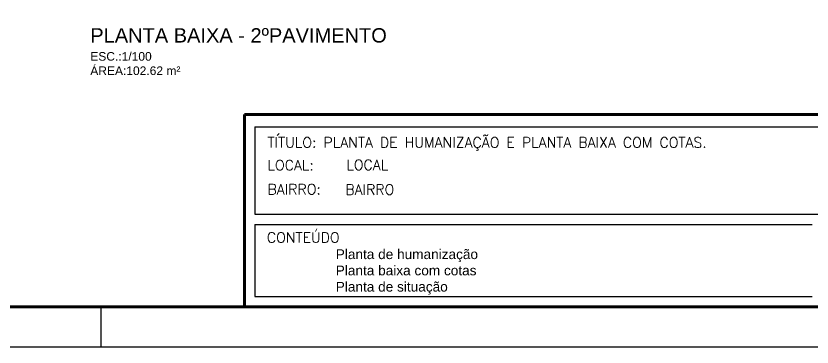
# Model space of a CAD drawing. Header units: millimetres. Extents: x 1127 to 14330, y -137 to 7568.
# Drawn here: x 12081 to 13470, y 4618 to 5195 of the extents above; entities that cross this region are included whole.
import ezdxf

# ---------------------------------------------------------------- set-up
doc = ezdxf.new("R2010")
doc.units = ezdxf.units.MM
doc.header["$LTSCALE"] = 0.01
doc.layers.add('0.13', color=6, linetype='Continuous', lineweight=13)
doc.styles.add('ROMANS', font='romans.shx')
doc.styles.get("Standard").update_dxf_attribs({"font": 'arial.ttf'})

msp = doc.modelspace()

# ---------------------------------------------------------------- linework, layer by layer
for p, q in [((12537.123, 4986.629), (12540.639, 4990.143)), ((12229.813, 4617.821), (12229.813, 4687.821)), ((14329.813, 4617.821), (10129.813, 4617.821))]:
    msp.add_line(p, q)
at = {"const_width": 5}
msp.add_lwpolyline([(10379.813, 4687.821), (10379.813, 7497.821), (14259.813, 7497.821), (14259.813, 4687.821)], close=True, dxfattribs=at)
for points in [[(12479.813, 5023.39), (12479.813, 4849.36)], [(14259.813, 4849.36), (14259.813, 5023.39), (12479.813, 5023.39)], [(12479.813, 4849.36), (12479.813, 4687.821), (14259.813, 4687.821), (14259.813, 4849.36)]]:
    msp.add_lwpolyline(points, dxfattribs=at)
for points in [[(12497.762, 5001.924), (12497.762, 4849.36)], [(12497.762, 5001.924), (13694.429, 5001.924)], [(12497.762, 4849.36), (13694.429, 4849.36)], [(12497.762, 4849.36), (13694.429, 4849.36)], [(12497.762, 4831.411), (13470.07, 4831.411)], [(12497.762, 4831.411), (12497.762, 4705.77), (13470.07, 4705.77)]]:
    msp.add_lwpolyline(points)

# ---------------------------------------------------------------- texts
at = {"style": 'ROMANS'}
for s, height, p in [('TITULO: PLANTA DE HUMANIZAÇÃO E PLANTA BAIXA COM COTAS.', 17.94871, (12520.032, 4965.619)), ('LOCAL:', 17.9487, (12520.032, 4926.019)), ('BAIRRO:', 17.9487, (12520.032, 4883.909)), ('CONTEÚDO', 17.9487, (12518.934, 4799.865))]:
    msp.add_text(s, height=height, dxfattribs=at).set_placement(p)
at = {"style": 'ROMANS', "flags": 8}
for tag, p in [('LOCAL', (12657.506, 4926.534)), ('BAIRRO', (12655.869, 4883.457))]:
    msp.add_attdef(tag, p, '', height=17.949, dxfattribs=at)
at = {"layer": '0.13', "insert": (12210.859, 5173.846), "char_height": 15, "attachment_point": 1}
msp.add_mtext_dynamic_manual_height_columns('{\\H1.6667x;\\C0;PLANTA BAIXA - 2ºPAVIMENTO\\C256;\\P}ESC.:1/100 \\PÁREA:102.62 m²', width=670.32965, gutter_width=12.5, heights=[0], dxfattribs=at)
at = {"layer": '0.13', "insert": (12639.121, 4788.234), "char_height": 17, "width": 344.79517, "attachment_point": 1}
msp.add_mtext('{\\C0;Planta de humanização\\PPlanta baixa com cotas\\PPlanta de situação}', dxfattribs=at)

doc.saveas('drawing.dxf')
